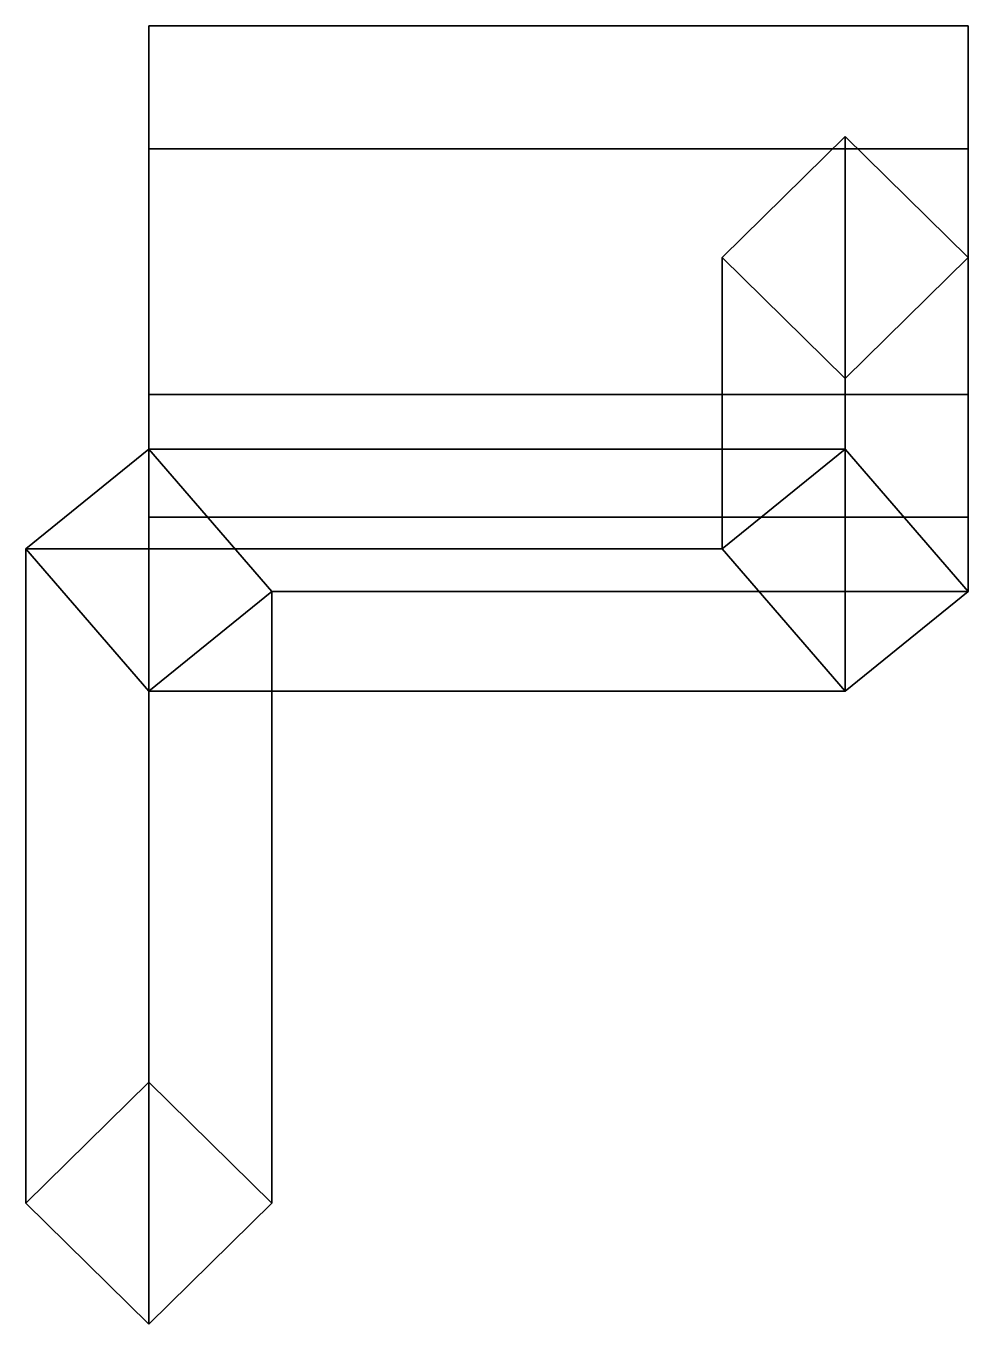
# Model space of a CAD drawing. Extents: x -0.03 to 0.2, y -0.027 to 0.29.
import ezdxf

# ---------------------------------------------------------------- set-up
doc = ezdxf.new("R2010")
doc.units = 0
doc.layers.add('SHASSIS', color=3, linetype='CONTINUOUS')

msp = doc.modelspace()

# ---------------------------------------------------------------- linework, layer by layer
at = {"layer": 'SHASSIS'}
for points in [[(0, 0.26, -1.34196), (0, 0.29, -1.29), (0.2, 0.29, -1.29), (0.2, 0.26, -1.34196)], [(0, 0.29, -1.29), (0, 0.26, -1.23804), (0.2, 0.26, -1.23804), (0.2, 0.29, -1.29)], [(0.2, 0.2, -1.34196), (0.2, 0.26, -1.34196), (0.2, 0.29, -1.29), (0.2, 0.17, -1.29)], [(0.2, 0.17, -1.29), (0.2, 0.29, -1.29), (0.2, 0.26, -1.23804), (0.2, 0.2, -1.23804)], [(0, 0.2, -1.34196), (0, 0.26, -1.34196), (0.2, 0.26, -1.34196), (0.2, 0.2, -1.34196)], [(0, 0.26, -1.23804), (0, 0.2, -1.23804), (0.2, 0.2, -1.23804), (0.2, 0.26, -1.23804)], [(0.17, 0.26302, -1.30449), (0.14, 0.23347, -1.3097), (0.14, 0.16228, -0.90592), (0.17, 0.18661, -0.87117)], [(0.2, 0.23347, -1.3097), (0.17, 0.26302, -1.30449), (0.17, 0.18661, -0.87117), (0.2, 0.15186, -0.84684)], [(0.14, 0.23347, -1.3097), (0.17, 0.20393, -1.31491), (0.17, 0.12752, -0.88159), (0.14, 0.16228, -0.90592)], [(0.17, 0.20393, -1.31491), (0.2, 0.23347, -1.3097), (0.2, 0.15186, -0.84684), (0.17, 0.12752, -0.88159)], [(0, 0.17, -1.29), (0, 0.2, -1.34196), (0.2, 0.2, -1.34196), (0.2, 0.17, -1.29)], [(0, 0.2, -1.23804), (0, 0.17, -1.29), (0.2, 0.17, -1.29), (0.2, 0.2, -1.23804)], [(0, 0.18661, -0.87117), (-0.03, 0.16228, -0.90592), (-0.03, 0.00252, 0.0001), (0, 0.03207, 0.00531)], [(0.17, 0.18661, -0.87117), (0.14, 0.16228, -0.90592), (-0.03, 0.16228, -0.90592), (0, 0.18661, -0.87117)], [(0.03, 0.15186, -0.84684), (0, 0.18661, -0.87117), (0, 0.03207, 0.00531), (0.03, 0.00252, 0.0001)], [(0.2, 0.15186, -0.84684), (0.17, 0.18661, -0.87117), (0, 0.18661, -0.87117), (0.03, 0.15186, -0.84684)], [(-0.03, 0.16228, -0.90592), (0, 0.12752, -0.88159), (0, -0.02702, -0.00511), (-0.03, 0.00252, 0.0001)], [(0.14, 0.16228, -0.90592), (0.17, 0.12752, -0.88159), (0, 0.12752, -0.88159), (-0.03, 0.16228, -0.90592)], [(0, 0.12752, -0.88159), (0.03, 0.15186, -0.84684), (0.03, 0.00252, 0.0001), (0, -0.02702, -0.00511)], [(0.17, 0.12752, -0.88159), (0.2, 0.15186, -0.84684), (0.03, 0.15186, -0.84684), (0, 0.12752, -0.88159)]]:
    msp.add_3dface(points, dxfattribs=at)

doc.saveas('drawing.dxf')
